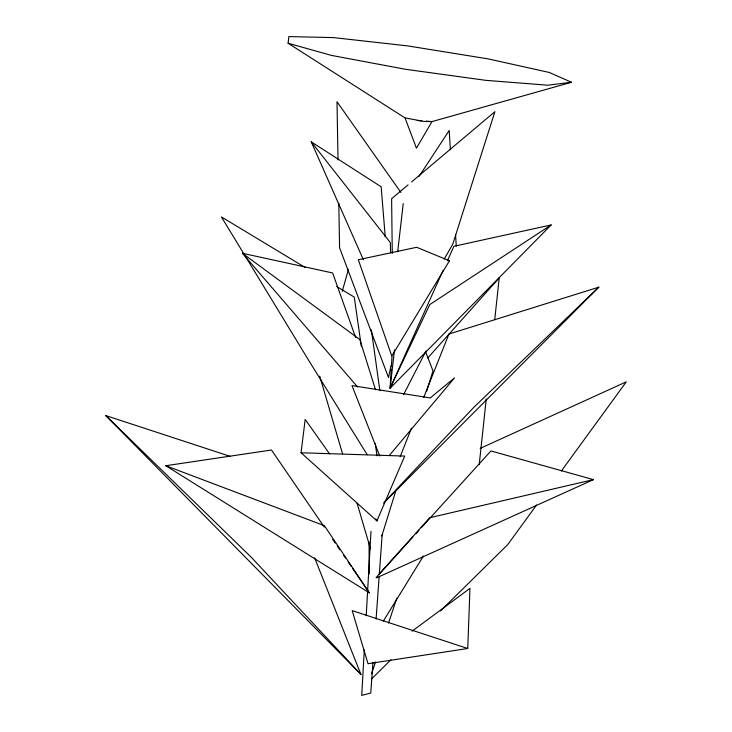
<?xml version="1.0" encoding="UTF-8"?>
<svg xmlns="http://www.w3.org/2000/svg" width="732" height="732" viewBox="0 0 732 732"><rect width="100%" height="100%" fill="white"/><g stroke="black" fill="none" stroke-linecap="round" stroke-linejoin="round"><path stroke-width="1.1" d="M467.748 648.497L352.183 610.616L368.013 663.714L467.748 648.497L469.944 588.372L412.098 631.13M364.298 649.833L361.727 695.4L370.758 693.003L372.963 662.295M366.229 615.649L370.978 531.35M447.398 260.802L453.922 246.3L551.178 224.934L390.11 388.225L391.254 369.001M391.382 366.741L391.986 356.566M376.083 619.071L379.112 576.981M379.277 574.702L382.141 534.891M479.222 464.536L486.249 398.922M494.731 319.719L499.215 277.858L427.762 357.994M288.088 43.243L288.847 36.6L333.49 37.597L407.843 45.915L488.299 58.917L549.32 72.468L571.518 82.268L431.981 121.604L423.828 121.42L405.016 117.898L288.088 43.243L331.45 55.403L405.171 69.238L485.838 80.346L547.856 85.205L571.518 82.268M397.696 251.817L403.231 203.542M551.178 224.934L429.757 304.594L390.11 388.225L394.493 349.832M301.053 452.769L404.714 456.073L376.925 520.882L301.053 452.769L305.189 419.418L329.537 453.858M391.144 365.241L388.5 377.52L339.584 247.828L338.797 203.322M342.247 291.4L348.423 269.385M381.802 535.998L395.948 490.367M426.591 391.492L432.996 370.85L425.548 351.763M371.591 673.815L375.553 661.929M388.527 623.024L396.817 598.172M400.139 456.686L411.503 428.138M423.7 397.476L448.936 334.03L598.822 287.164L383.595 503.14M390.11 388.225L443.208 270.126M403.607 394.557L425.978 350.921M444.178 259.064L452.742 244.305L494.887 111.685L411.576 181.92M383.321 621.12L423.425 556.027M419.107 176.348L449.201 130.47L450.381 149.749M536.556 505.043L507.752 544.581L440.435 610.982M561.334 471.033L626.29 381.848L480.165 448.396M389.259 455.505L454.508 377.922L430.233 397.924L351.973 385.599L379.752 455.999M376.111 577.557L429.693 517.734L593.432 479.625L490.925 450.949L421.275 527.754M379.185 574.172L412.857 537.041M415.922 533.665L418.988 530.288M384.291 502.225L473.604 407.55L598.822 287.164M371.499 678.985L390.961 659.779M408.099 184.848L391.611 198.747L392.27 253.354M376.394 577.923L593.432 479.625M165.78 465.726L324.422 525.695L369.367 592.874L165.78 465.726L271.471 450.006L324.285 527.086M417.286 120.46L421.806 120.807M426.326 121.164L431.981 121.604L416.435 148.175L405.016 117.898M357.628 387.027L242.402 253.281L332.63 272.963L355.633 337.47M314.632 557.839L360.94 674.465L105.71 415.547L230.113 456.347M305.409 267.619L221.403 216.919L308.511 360.089L367.19 454.682M336.674 286.487L354.261 297.101L361.361 346.629M363.383 259.759L311.256 141.862L381.162 186.797L385.233 236.82M242.402 253.281L359.815 339.529L375.516 389.726M105.71 415.547L251.497 557.51L360.94 674.465M311.256 141.862L390.321 242.539L390.586 252.76M375.608 519.025L376.925 520.882M400.852 192.406L336.995 101.748L338.028 159.951M332.657 539.301L335.229 543.062M337.159 545.88L339.74 549.641M343.601 555.277L345.541 558.095M348.112 561.856L351.333 566.559M352.623 568.435L369.367 592.874M319.738 376.147L342.558 453.803M357.015 503.021L370.52 548.954M375.242 443.436L377.017 455.816M371.362 329.803L379.871 390.641M455.579 234.816L456.265 246.162M369.056 541.964L369.212 573.897M449.466 260.784L391.794 356.063L358.305 259.741L416.673 247.288L449.466 260.784"/></g></svg>
